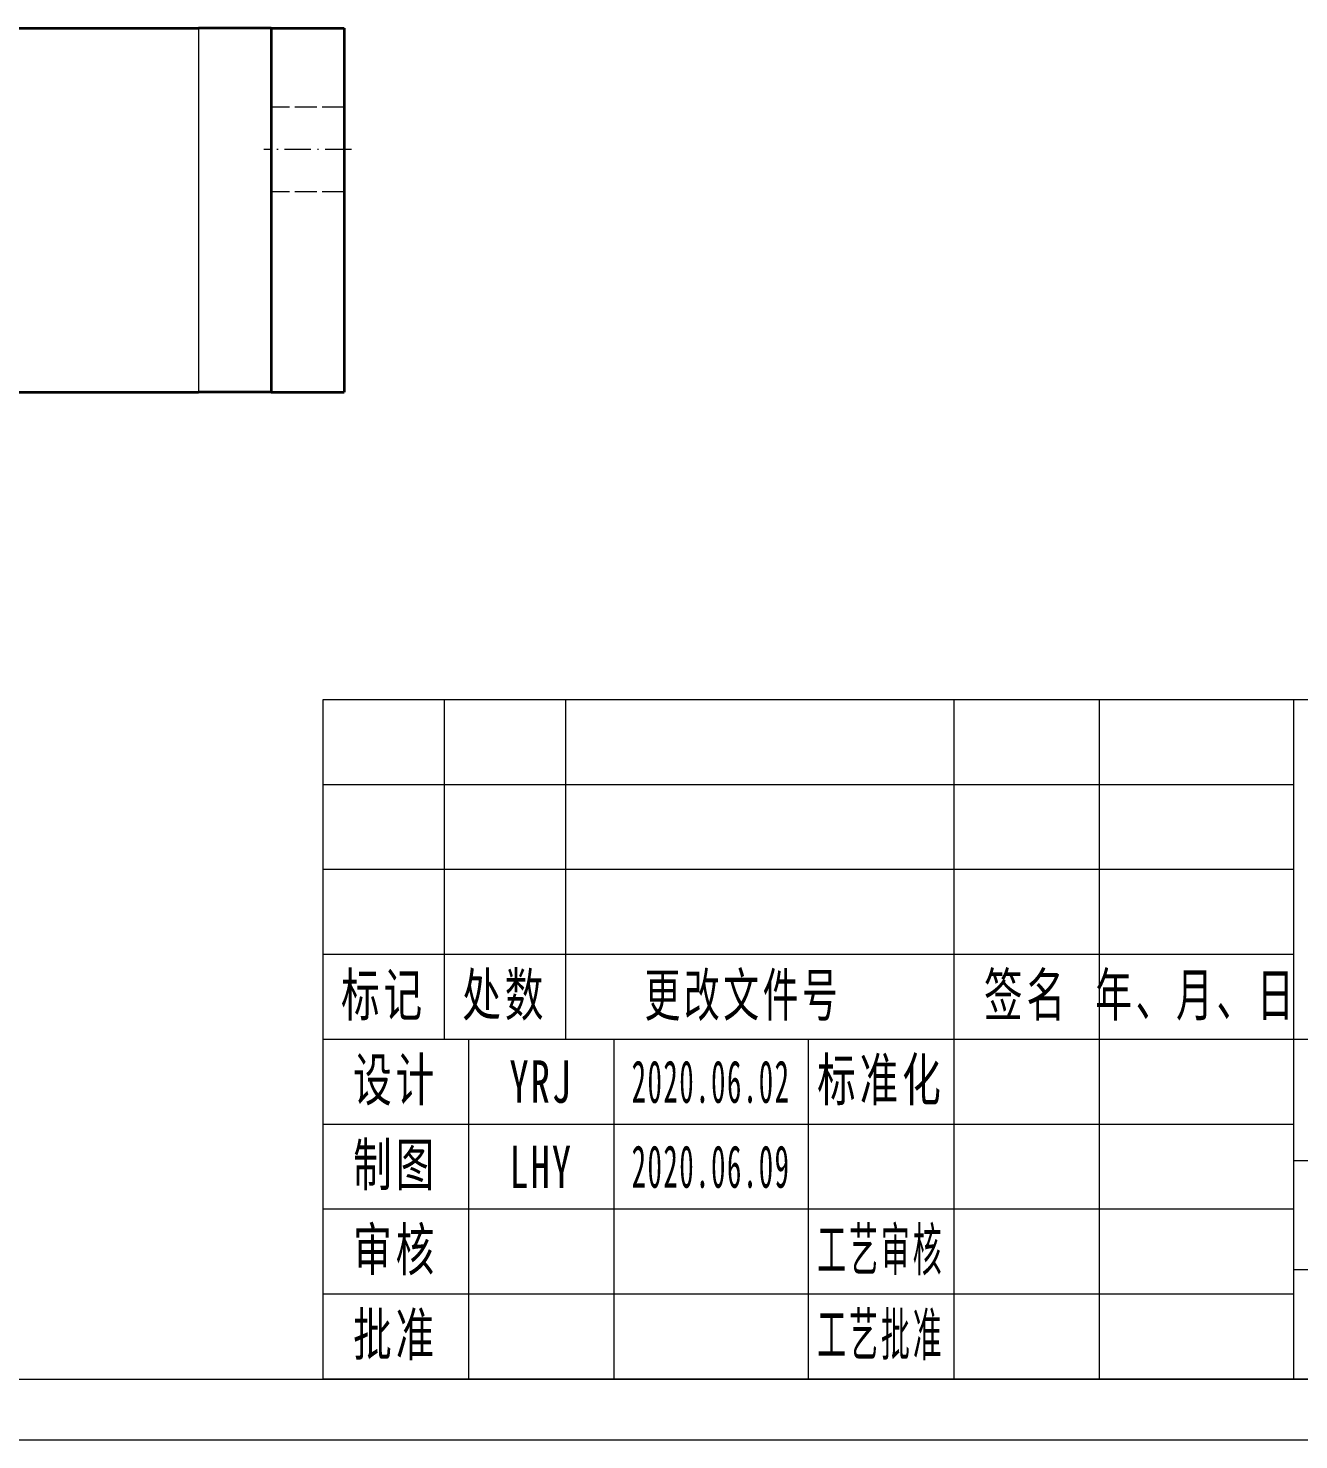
# Model space of a CAD drawing. Header units: millimetres. Extents: x -15766 to 80009, y -9701 to 15159.
# Drawn here: x 9023.6 to 9128.4, y 13253.7 to 13370.1 of the extents above; entities that cross this region are included whole.
import ezdxf

# ---------------------------------------------------------------- set-up
doc = ezdxf.new("R2010")
doc.units = ezdxf.units.MM
for name, pattern in [('CENTER-HOKUTO_1', [16, 13, -1, 1, -1]), ('DASHDOT', [18.5, 12, -3, 0.5, -3]), ('DASHED', [15, 12, -3]), ('HIDDEN-HOKUTO_1', [2, 1, -1])]:
    doc.linetypes.add(name, pattern=pattern)
for name, color, linetype, lineweight in [('AM_7', 2, 'CENTER-HOKUTO_1', 18), ('AM_HID', 1, 'HIDDEN-HOKUTO_1', 18), ('AM_VIS', 7, 'Continuous', 18), ('CDRAFT0', 7, 'Continuous', 18), ('title_frame', 7, 'Continuous', 18), ('尺寸线层', 3, 'Continuous', 18), ('粗实线层_1', 7, 'Continuous', 15), ('细实线层', 7, 'Continuous', 18)]:
    doc.layers.add(name, color=color, linetype=linetype, lineweight=lineweight)
doc.styles.add('UserTxtStyle1', font='', dxfattribs={"width": 0.618357})
doc.styles.add('UserTxtStyle2', font='', dxfattribs={"width": 0.634692})
doc.styles.add('标准', font='', dxfattribs={"width": 0.667})
doc.styles.get('UserTxtStyle1').set_extended_font_data('宋体')
doc.styles.get('UserTxtStyle2').set_extended_font_data('宋体')
doc.styles.get('标准').set_extended_font_data('宋体')

# ---------------------------------------------------------------- blocks, each defined once
blk = doc.blocks.new('*X588')
at = {"layer": 'CDRAFT0'}
blk.add_line((0, 0), (420, 0), dxfattribs=at)
at = {"layer": '粗实线层_1'}
blk.add_line((25, 5), (415, 5), dxfattribs=at)

msp = doc.modelspace()

# ---------------------------------------------------------------- linework, layer by layer
at = {"color": 7, "lineweight": 13}
msp.add_line((9037.68209, 13370.10216), (9037.68209, 13340.10216), dxfattribs=at)
at = {"layer": 'AM_7', "linetype": 'DASHDOT', "lineweight": 13, "ltscale": 0.180005}
msp.add_line((9050.2817, 13360.10216), (9043.0815, 13360.10216), dxfattribs=at)
at = {"layer": 'AM_HID', "linetype": 'DASHED', "lineweight": 13}
msp.add_line((9037.68209, 13370.10216), (9037.68209, 13340.10216), dxfattribs=at)
at = {"layer": 'AM_HID', "linetype": 'DASHED', "lineweight": 13, "ltscale": 0.15}
for p, q in [((9049.68209, 13363.60216), (9043.68209, 13363.60216)), ((9049.68209, 13363.60216), (9043.68209, 13363.60216)), ((9049.68209, 13356.60216), (9043.68209, 13356.60216)), ((9049.68209, 13356.60216), (9043.68209, 13356.60216))]:
    msp.add_line(p, q, dxfattribs=at)
at = {"layer": 'AM_VIS', "lineweight": 35}
for p, q in [((8929.68209, 13370.10216), (9037.68209, 13370.10216)), ((9043.68209, 13370.10216), (9043.68209, 13340.10216)), ((9049.68209, 13370.10216), (9049.68209, 13340.10216)), ((8929.68209, 13340.10216), (9037.68209, 13340.10216))]:
    msp.add_line(p, q, dxfattribs=at)
at = {"layer": 'AM_VIS', "lineweight": 35, "ltscale": 0.15}
for p, q in [((9043.68209, 13370.10216), (9037.68209, 13370.10216)), ((9043.68209, 13370.10216), (9049.68209, 13370.10216)), ((9043.68209, 13340.10216), (9037.68209, 13340.10216)), ((9043.68209, 13340.10216), (9049.68209, 13340.10216))]:
    msp.add_line(p, q, dxfattribs=at)
at = {"layer": '粗实线层_1'}
for p, q in [((9227.93215, 13314.73384), (9047.93215, 13314.73384)), ((9047.93215, 13314.73384), (9047.93215, 13258.73384)), ((9127.93215, 13314.73384), (9127.93215, 13258.73384)), ((9177.93215, 13286.73384), (9047.93215, 13286.73384)), ((9087.93215, 13286.73384), (9087.93215, 13258.73384)), ((9127.93215, 13279.73384), (9047.93215, 13279.73384)), ((9127.93215, 13272.73384), (9047.93215, 13272.73384)), ((9177.93215, 13267.73384), (9127.93215, 13267.73384)), ((9127.93215, 13265.73384), (9047.93215, 13265.73384)), ((9227.93215, 13258.73384), (9047.93215, 13258.73384))]:
    msp.add_line(p, q, dxfattribs=at)
at = {"layer": '细实线层'}
for p, q in [((9057.93215, 13314.73384), (9057.93215, 13286.73384)), ((9067.93215, 13314.73384), (9067.93215, 13286.73384)), ((9099.93215, 13314.73384), (9099.93215, 13258.73384)), ((9111.93215, 13314.73384), (9111.93215, 13258.73384)), ((9127.93215, 13307.73384), (9047.93215, 13307.73384)), ((9127.93215, 13300.73384), (9047.93215, 13300.73384)), ((9127.93215, 13293.73384), (9047.93215, 13293.73384)), ((9059.93215, 13286.73384), (9059.93215, 13258.73384)), ((9071.93215, 13286.73384), (9071.93215, 13258.73384)), ((9177.93215, 13276.73384), (9127.93215, 13276.73384))]:
    msp.add_line(p, q, dxfattribs=at)

# ---------------------------------------------------------------- block references
at = {"layer": 'title_frame'}
msp.add_blockref('*X588', (8812.93215, 13253.73384), dxfattribs=at)

# ---------------------------------------------------------------- texts
at = {"layer": '尺寸线层', "char_height": 3.5, "attachment_point": 5, "line_spacing_factor": 1.15057}
for s, insert, width, style in [('\\T1.1;标记', (9052.93215, 13290.23384), 18, '标准'), ('\\T1.1;处数', (9062.93215, 13290.23384), 18, '标准'), ('\\T1.1;更改文件号', (9082.56557, 13290.20985), 30, 'UserTxtStyle1'), ('\\T1.1;签名', (9105.93215, 13290.23384), 22, '标准'), ('\\T1.1;年、月、日', (9119.93215, 13290.23384), 30, 'UserTxtStyle2'), ('\\T1.1;设计', (9053.93215, 13283.23384), 22, '标准'), ('{\\T1.1;YRJ}', (9065.93215, 13283.23384), 22, '标准'), ('{\\W0.5;\\T1.1;2020.06.02}', (9079.93215, 13283.23384), 16, '标准'), ('\\T1.1;标准化', (9093.93215, 13283.23384), 22, '标准'), ('\\T1.1;制图', (9053.93215, 13276.23384), 22, '标准'), ('{\\T1.1;LHY}', (9065.93215, 13276.23384), 22, '标准'), ('{\\W0.5;\\T1.1;2020.06.09}', (9079.93215, 13276.23384), 16, '标准'), ('\\T1.1;审核', (9053.93215, 13269.23384), 22, '标准'), ('{\\W0.5;\\T1.1;工艺审核}', (9093.93215, 13269.23384), 22, '标准'), ('{\\T1.1;批准}', (9053.93215, 13262.23384), 22, '标准'), ('{\\W0.5;\\T1.1;工艺批准}', (9093.93215, 13262.23384), 22, '标准')]:
    msp.add_mtext(s, dxfattribs=dict(at, insert=insert, width=width, style=style))

doc.saveas('drawing.dxf')
